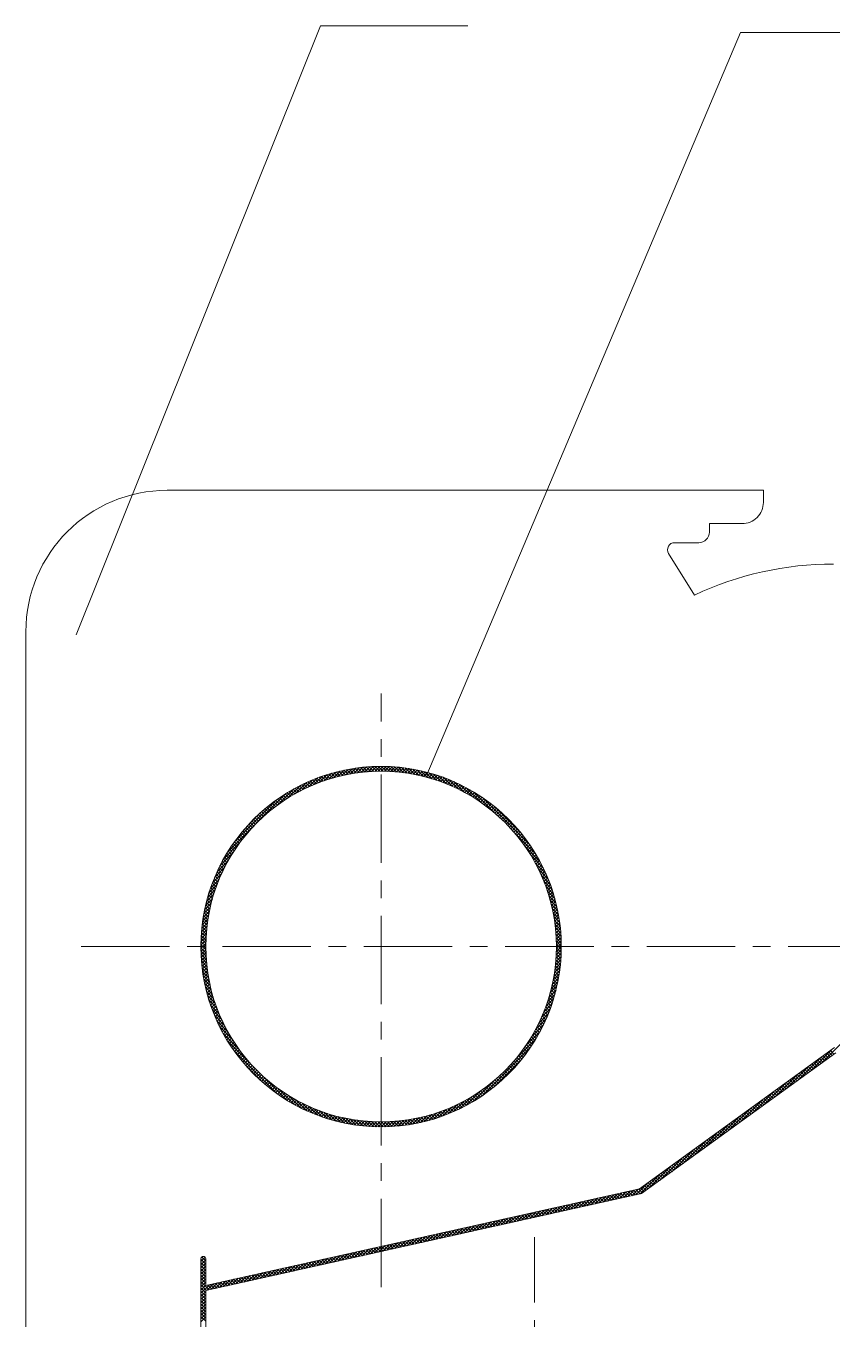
# Model space of a CAD drawing. Header units: millimetres. Extents: x -394 to 6212, y -2458 to 809.
# Drawn here: x 2838.54 to 2861.34, y -1843.38 to -1806.8 of the extents above; entities that cross this region are included whole.
import ezdxf

# ---------------------------------------------------------------- set-up
doc = ezdxf.new("R2010")
doc.units = ezdxf.units.MM
doc.linetypes.add('CENTERX2', pattern=[4, 2.5, -0.5, 0.5, -0.5])
for name, color, linetype, lineweight, true_color in [('1', 1, 'Continuous', 18, 0xff0000), ('2', 2, 'Continuous', 18, 0xffff00), ('3', 3, 'CENTERX2', 18, 0x00ff00)]:
    doc.layers.add(name, color=color, linetype=linetype, lineweight=lineweight, true_color=true_color)
pattern_1 = [(45, (2525.191079699553, -2369.496742959221), (-0.04490128060534576, 0.04490128060534577), []), (135, (2525.191079699553, -2369.496742959221), (-0.04490128060534577, -0.04490128060534576), [])]

msp = doc.modelspace()

# ---------------------------------------------------------------- hatches: boundary and pattern name
at = {"layer": '2'}
h = msp.add_hatch(dxfattribs=at)
h.set_pattern_fill('ANSI37', color=256, scale=0.02, style=0)
h.set_pattern_definition(pattern_1)
edge = h.paths.add_edge_path(flags=0)
edge.add_line((2848.584471775879, -1827.741493606578), (2848.584471775879, -1827.879883122627))
edge.add_arc((2848.584471746309, -1832.839286735011), 4.959403612384222, 0, 89.99999965837702, ccw=False)
edge.add_line((2853.543875358693, -1832.839286705441), (2853.682264874742, -1832.839286705441))
edge.add_arc((2848.584471745484, -1832.839286735836), 5.09779312925815, 0, 89.99999965837769)
edge = h.paths.add_edge_path(flags=0)
edge.add_arc((2848.584471806274, -1832.839286735836), 5.097793129258321, 90.00000034162359, 179.9999999999987)
edge.add_line((2843.486678677016, -1832.839286705441), (2843.625068193065, -1832.839286705441))
edge.add_arc((2848.58447180545, -1832.839286735011), 4.959403612384222, 90.00000034162298, 180, ccw=False)
edge.add_line((2848.584471775879, -1827.879883122627), (2848.584471775879, -1827.741493606578))
edge = h.paths.add_edge_path(flags=0)
edge.add_arc((2848.584471745484, -1832.839286735836), 5.09779312925815, 0, 89.99999965837769)
edge.add_line((2848.584471775879, -1827.741493606578), (2848.584471775879, -1827.879883122627))
edge.add_arc((2848.584471746309, -1832.839286735011), 4.959403612384222, 0, 89.99999965837702, ccw=False)
edge.add_arc((2848.584471746309, -1832.839286675871), 4.959403612384278, 270.0000003416236, 360, ccw=False)
edge.add_line((2848.584471775879, -1837.798690288255), (2848.584471775879, -1837.937079804304))
edge.add_arc((2848.584471745484, -1832.839286675046), 5.097793129258321, 270.0000003416236, 359.9999999999987)
edge = h.paths.add_edge_path(flags=0)
edge.add_arc((2848.584471805449, -1832.839286675871), 4.959403612383994, 179.9999999999974, 269.999999658379, ccw=False)
edge.add_arc((2848.58447180545, -1832.839286735011), 4.959403612384222, 90.00000034162298, 180, ccw=False)
edge.add_line((2848.584471775879, -1827.879883122627), (2848.584471775879, -1827.741493606578))
edge.add_arc((2848.584471806274, -1832.839286735836), 5.097793129258321, 90.00000034162359, 179.9999999999987)
edge.add_arc((2848.584471806274, -1832.839286675046), 5.097793129258093, 180, 269.9999996583783)
edge.add_line((2848.584471775879, -1837.937079804304), (2848.584471775879, -1837.798690288255))
h = msp.add_hatch(dxfattribs=at)
h.set_pattern_fill('ANSI37', color=256, scale=0.02, style=0)
h.set_pattern_definition(pattern_1)
edge = h.paths.add_edge_path(flags=0)
edge.add_line((2848.584471775879, -1827.879883122627), (2848.584471775879, -1827.741493606578))
edge.add_arc((2848.584471806274, -1832.839286735836), 5.097793129258321, 90.00000034162359, 179.9999999999987)
edge.add_line((2843.486678677016, -1832.839286705441), (2843.625068193065, -1832.839286705441))
edge.add_arc((2848.58447180545, -1832.839286735011), 4.959403612384222, 90.00000034162298, 180, ccw=False)
edge = h.paths.add_edge_path(flags=0)
edge.add_line((2848.584471775879, -1827.741493606578), (2848.584471775879, -1827.879883122627))
edge.add_arc((2848.584471746309, -1832.839286735011), 4.959403612384222, 0, 89.99999965837702, ccw=False)
edge.add_line((2853.543875358693, -1832.839286705441), (2853.682264874742, -1832.839286705441))
edge.add_arc((2848.584471745484, -1832.839286735836), 5.09779312925815, 0, 89.99999965837769)

# ---------------------------------------------------------------- linework, layer by layer
at = {"layer": '1'}
for p, q in [((2842.535799893683, -1819.933680635582), (2859.397673179659, -1819.933680635582)), ((2859.397673179659, -1820.276869690551), (2859.397673179659, -1819.933680635582)), ((2858.797673179661, -1820.876869690554), (2857.871555007127, -1820.876869690554)), ((2857.871555007127, -1820.876869690554), (2857.871555007127, -1821.115015492092)), ((2856.716443324314, -1821.721084223611), (2857.450909612655, -1822.895167945939)), ((2857.571555007127, -1821.415015492092), (2856.885999875927, -1821.415015492092)), ((2838.535799893683, -1823.933680635582), (2838.535799893683, -1889.184446509309)), ((2848.584471775879, -1827.846302406044), (2848.584471775879, -1827.846302406044)), ((2861.410111986456, -1835.699139753702), (2855.895515708102, -1839.695304799285)), ((2861.443393359559, -1835.845927554426), (2855.953536861422, -1839.824164860616)), ((2855.895515708102, -1839.695304799285), (2843.625068193065, -1842.427209780279)), ((2855.953536861422, -1839.824164860616), (2843.625068193065, -1842.56898773051)), ((2843.486678677016, -1841.674509295419), (2843.486678677016, -1871.471872856262)), ((2843.625068193065, -1841.674509295419), (2843.625068193065, -1842.427209780279)), ((2843.625068193065, -1842.56898773051), (2843.625068193065, -1870.549139414381))]:
    msp.add_line(p, q, dxfattribs=at)
for radius in [5.097793098862894, 4.959403582814048]:
    msp.add_circle((2848.584471775879, -1832.839286705441), radius, dxfattribs=at)
for centre, radius, start, end in [((2842.535799893683, -1823.933680635582), 4, 90, 180), ((2858.797673179661, -1820.276869690553), 0.6000000000000227, 270, 1.856426156476626e-10), ((2857.571555007127, -1821.115015492092), 0.2999999999999545, 270, 0), ((2856.885999875927, -1821.615015492092), 0.2000000000000455, 90, 212.0286773270411), ((2861.370058099214, -1831.231616712645), 9.21173723570251, 89.91034881302514, 115.1792525339292), ((2843.555873435041, -1841.674509295419), 0.06919475802442321, 0, 180)]:
    msp.add_arc(centre, radius, start, end, dxfattribs=at)
at = {"layer": '2'}
for p, q in [((2839.954444353889, -1824.022986288036), (2846.866898332268, -1806.796233191641)), ((2846.866898332268, -1806.796233191641), (2851.034312455987, -1806.796233191641)), ((2849.880343381712, -1827.979471178804), (2858.750087356409, -1806.979707317172)), ((2858.750087356409, -1806.979707317172), (2862.82233660754, -1806.979707317172)), ((2861.044356825021, -1836.135090309185), (2861.644773710321, -1835.534673423885)), ((2860.392071941582, -1836.607770070203), (2861.012760780894, -1835.98708123089)), ((2860.718214383302, -1836.371430189694), (2861.338903222614, -1835.750741350382)), ((2861.080458600547, -1836.10892907341), (2860.981363135175, -1836.009833608037)), ((2861.132528550888, -1836.07119646254), (2861.033433085516, -1835.972100997167)), ((2861.184598501229, -1836.03346385167), (2861.085503035856, -1835.934368386298)), ((2861.23666845157, -1835.9957312408), (2861.137572986197, -1835.896635775428)), ((2861.28873840191, -1835.95799862993), (2861.189642936537, -1835.858903164557)), ((2861.340808352251, -1835.92026601906), (2861.241712886878, -1835.821170553687)), ((2861.392878302591, -1835.88253340819), (2861.293782837219, -1835.783437942817)), ((2860.065929499863, -1836.844109950712), (2860.686618339175, -1836.223421111399)), ((2860.559759097141, -1836.486255182111), (2860.460663631769, -1836.387159716738)), ((2860.611829047481, -1836.448522571241), (2860.512733582109, -1836.349427105868)), ((2860.663898997822, -1836.41078996037), (2860.564803532449, -1836.311694494997)), ((2860.715968948163, -1836.3730573495), (2860.61687348279, -1836.273961884128)), ((2860.768038898504, -1836.33532473863), (2860.668943433131, -1836.236229273258)), ((2860.820108848844, -1836.29759212776), (2860.721013383471, -1836.198496662388)), ((2860.872178799185, -1836.259859516891), (2860.773083333812, -1836.160764051518)), ((2860.924248749526, -1836.22212690602), (2860.825153284153, -1836.123031440648)), ((2860.976318699866, -1836.18439429515), (2860.877223234494, -1836.085298829777)), ((2861.028388650207, -1836.14666168428), (2860.929293184834, -1836.047566218907)), ((2859.413644616424, -1837.316789711729), (2860.034333455736, -1836.696100872417)), ((2859.739787058143, -1837.08044983122), (2860.360475897456, -1836.459760991908)), ((2860.039059593734, -1836.863581290811), (2859.939964128362, -1836.764485825438)), ((2860.091129544075, -1836.825848679941), (2859.992034078702, -1836.726753214568)), ((2860.143199494416, -1836.788116069071), (2860.044104029043, -1836.689020603698)), ((2860.195269444756, -1836.750383458201), (2860.096173979384, -1836.651287992828)), ((2860.247339395097, -1836.712650847331), (2860.148243929724, -1836.613555381958)), ((2860.299409345438, -1836.674918236461), (2860.200313880065, -1836.575822771088)), ((2860.351479295779, -1836.637185625591), (2860.252383830406, -1836.538090160218)), ((2860.403549246119, -1836.59945301472), (2860.304453780746, -1836.500357549348)), ((2860.455619196459, -1836.56172040385), (2860.356523731087, -1836.462624938478)), ((2860.5076891468, -1836.523987792981), (2860.408593681428, -1836.424892327608)), ((2859.087502174704, -1837.553129592238), (2859.708191014017, -1836.932440752925)), ((2859.570430040669, -1837.203174788641), (2859.471334575296, -1837.104079323269)), ((2859.622499991009, -1837.165442177771), (2859.523404525637, -1837.066346712399)), ((2859.67456994135, -1837.127709566901), (2859.575474475977, -1837.028614101529)), ((2859.726639891691, -1837.089976956031), (2859.627544426318, -1836.990881490658)), ((2859.778709842031, -1837.052244345161), (2859.679614376659, -1836.953148879788)), ((2859.830779792372, -1837.014511734291), (2859.731684326999, -1836.915416268918)), ((2859.882849742713, -1836.976779123421), (2859.78375427734, -1836.877683658049)), ((2859.934919693053, -1836.939046512551), (2859.83582422768, -1836.839951047178)), ((2859.986989643394, -1836.901313901681), (2859.887894178021, -1836.802218436309)), ((2858.435217291265, -1838.025809353256), (2859.055906130578, -1837.405120513943)), ((2858.761359732985, -1837.789469472747), (2859.382048572298, -1837.168780633434)), ((2859.049730537262, -1837.580500897342), (2858.950635071889, -1837.481405431969)), ((2859.101800487603, -1837.542768286472), (2859.00270502223, -1837.443672821099)), ((2859.153870437944, -1837.505035675602), (2859.054774972571, -1837.405940210229)), ((2859.205940388284, -1837.467303064732), (2859.106844922911, -1837.368207599359)), ((2859.258010338625, -1837.429570453862), (2859.158914873252, -1837.330474988489)), ((2859.310080288965, -1837.391837842992), (2859.210984823593, -1837.292742377619)), ((2859.362150239306, -1837.354105232122), (2859.263054773934, -1837.255009766749)), ((2859.414220189647, -1837.316372621252), (2859.315124724274, -1837.217277155879)), ((2859.466290139987, -1837.278640010381), (2859.367194674614, -1837.179544545009)), ((2859.518360090328, -1837.240907399511), (2859.419264624955, -1837.141811934139)), ((2858.109074849546, -1838.262149233764), (2858.729763688859, -1837.641460394451)), ((2858.529031033856, -1837.957827006042), (2858.429935568483, -1837.858731540669)), ((2858.581100984196, -1837.920094395172), (2858.482005518823, -1837.820998929799)), ((2858.633170934537, -1837.882361784302), (2858.534075469164, -1837.783266318929)), ((2858.685240884878, -1837.844629173432), (2858.586145419505, -1837.745533708059)), ((2858.737310835219, -1837.806896562562), (2858.638215369846, -1837.70780109719)), ((2858.789380785559, -1837.769163951692), (2858.690285320186, -1837.670068486319)), ((2858.8414507359, -1837.731431340822), (2858.742355270527, -1837.632335875449)), ((2858.89352068624, -1837.693698729952), (2858.794425220867, -1837.594603264579)), ((2858.945590636581, -1837.655966119082), (2858.846495171208, -1837.556870653709)), ((2858.997660586921, -1837.618233508212), (2858.898565121549, -1837.519138042839)), ((2857.456789966107, -1838.734828994782), (2858.07747880542, -1838.114140155469)), ((2857.782932407826, -1838.498489114273), (2858.403621247139, -1837.87780027496)), ((2858.06040148079, -1838.297420503873), (2857.961306015417, -1838.1983250385)), ((2858.11247143113, -1838.259687893003), (2858.013375965758, -1838.16059242763)), ((2858.164541381471, -1838.221955282133), (2858.065445916098, -1838.12285981676)), ((2858.216611331812, -1838.184222671262), (2858.117515866439, -1838.08512720589)), ((2858.268681282153, -1838.146490060392), (2858.16958581678, -1838.04739459502)), ((2858.320751232493, -1838.108757449522), (2858.22165576712, -1838.00966198415)), ((2858.372821182834, -1838.071024838652), (2858.273725717461, -1837.97192937328)), ((2858.424891133174, -1838.033292227783), (2858.325795667802, -1837.93419676241)), ((2858.476961083515, -1837.995559616912), (2858.377865618142, -1837.896464151539)), ((2856.804505082668, -1839.2075087558), (2857.425193921981, -1838.586819916486)), ((2857.130647524387, -1838.97116887529), (2857.751336363701, -1838.350480035977)), ((2857.539701977384, -1838.674746612573), (2857.440606512011, -1838.5756511472)), ((2857.591771927724, -1838.637014001703), (2857.492676462351, -1838.53791853633)), ((2857.643841878065, -1838.599281390833), (2857.544746412692, -1838.50018592546)), ((2857.695911828405, -1838.561548779963), (2857.596816363032, -1838.46245331459)), ((2857.747981778746, -1838.523816169093), (2857.648886313373, -1838.42472070372)), ((2857.800051729087, -1838.486083558223), (2857.700956263714, -1838.38698809285)), ((2857.852121679427, -1838.448350947353), (2857.753026214054, -1838.34925548198)), ((2857.904191629768, -1838.410618336483), (2857.805096164395, -1838.31152287111)), ((2857.956261580109, -1838.372885725613), (2857.857166114736, -1838.27379026024)), ((2858.008331530449, -1838.335153114743), (2857.909236065077, -1838.23605764937)), ((2856.478362640948, -1839.443848636308), (2857.099051480262, -1838.823159796995)), ((2857.019002473977, -1839.052072721273), (2856.919907008604, -1838.952977255901)), ((2857.071072424318, -1839.014340110404), (2856.971976958945, -1838.915244645031)), ((2857.123142374659, -1838.976607499534), (2857.024046909286, -1838.877512034161)), ((2857.175212324999, -1838.938874888664), (2857.076116859626, -1838.839779423291)), ((2857.227282275339, -1838.901142277793), (2857.128186809967, -1838.80204681242)), ((2857.27935222568, -1838.863409666923), (2857.180256760307, -1838.76431420155)), ((2857.331422176021, -1838.825677056053), (2857.232326710648, -1838.72658159068)), ((2857.383492126361, -1838.787944445183), (2857.284396660988, -1838.68884897981)), ((2857.435562076702, -1838.750211834313), (2857.336466611329, -1838.65111636894)), ((2857.487632027043, -1838.712479223443), (2857.38853656167, -1838.61338375807)), ((2855.908389679467, -1839.834216475368), (2856.446766596823, -1839.295839558012)), ((2856.152220199229, -1839.680188516817), (2856.772909038542, -1839.059499677503)), ((2856.550372920911, -1839.391666219104), (2856.451277455538, -1839.292570753731)), ((2856.602442871252, -1839.353933608234), (2856.503347405879, -1839.254838142861)), ((2856.654512821593, -1839.316200997364), (2856.55541735622, -1839.217105531991)), ((2856.706582771933, -1839.278468386494), (2856.60748730656, -1839.179372921121)), ((2856.758652722274, -1839.240735775624), (2856.659557256901, -1839.141640310251)), ((2856.810722672614, -1839.203003164754), (2856.711627207242, -1839.103907699381)), ((2856.862792622955, -1839.165270553884), (2856.763697157582, -1839.066175088511)), ((2856.914862573296, -1839.127537943014), (2856.815767107923, -1839.028442477641)), ((2856.966932523636, -1839.089805332143), (2856.867837058263, -1838.990709866771)), ((2855.792867039596, -1839.859936554028), (2856.120624155104, -1839.532179438521)), ((2856.029673417504, -1839.768992327804), (2855.930577952132, -1839.669896862431)), ((2856.081743367845, -1839.731259716934), (2855.982647902472, -1839.632164251561)), ((2856.133813318186, -1839.693527106064), (2856.034717852813, -1839.594431640691)), ((2856.185883268527, -1839.655794495194), (2856.086787803154, -1839.556699029822)), ((2856.237953218867, -1839.618061884324), (2856.138857753494, -1839.518966418952)), ((2856.290023169208, -1839.580329273454), (2856.190927703835, -1839.481233808081)), ((2856.342093119549, -1839.542596662584), (2856.242997654176, -1839.443501197211)), ((2856.394163069889, -1839.504864051714), (2856.295067604516, -1839.405768586341)), ((2856.44623302023, -1839.467131440844), (2856.347137554857, -1839.368035975471)), ((2856.49830297057, -1839.429398829974), (2856.399207505198, -1839.330303364601)), ((2854.175550081406, -1840.220017655268), (2854.357934223522, -1840.037633513153)), ((2854.3715927066, -1840.176370524746), (2854.255632299887, -1840.060410118032)), ((2854.291072721277, -1840.194297576608), (2854.473456863393, -1840.011913434493)), ((2854.445042361536, -1840.160017618471), (2854.329081954822, -1840.044057211757)), ((2854.518492016471, -1840.143664712195), (2854.402531609758, -1840.027704305482)), ((2854.406595361148, -1840.168577497948), (2854.588979503264, -1839.986193355833)), ((2854.591941671407, -1840.12731180592), (2854.475981264693, -1840.011351399206)), ((2854.522118001018, -1840.142857419288), (2854.704502143134, -1839.960473277173)), ((2854.665391326342, -1840.110958899645), (2854.549430919628, -1839.994998492931)), ((2854.738840981277, -1840.094605993369), (2854.622880574564, -1839.978645586656)), ((2854.637640640889, -1840.117137340628), (2854.820024783005, -1839.934753198513)), ((2854.812290636212, -1840.078253087094), (2854.696330229499, -1839.96229268038)), ((2854.75316328076, -1840.091417261968), (2854.935547422876, -1839.909033119853)), ((2854.885740291148, -1840.061900180819), (2854.769779884434, -1839.945939774105)), ((2854.959189946083, -1840.045547274543), (2854.84322953937, -1839.92958686783)), ((2854.86868592063, -1840.065697183308), (2855.051070062746, -1839.883313041193)), ((2855.032639601019, -1840.029194368268), (2854.916679194305, -1839.913233961554)), ((2854.984208560501, -1840.039977104648), (2855.166592702617, -1839.857592962533)), ((2855.106089255954, -1840.012841461993), (2854.99012884924, -1839.896881055279)), ((2855.179538910889, -1839.996488555717), (2855.063578504175, -1839.880528149004)), ((2855.099731200372, -1840.014257025988), (2855.282115342487, -1839.831872883873)), ((2855.252988565825, -1839.980135649442), (2855.137028159111, -1839.864175242728)), ((2855.32643822076, -1839.963782743167), (2855.210477814046, -1839.847822336453)), ((2855.215253840243, -1839.988536947328), (2855.397637982358, -1839.806152805213)), ((2855.399887875695, -1839.947429836891), (2855.283927468981, -1839.831469430178)), ((2855.330776480113, -1839.962816868668), (2855.513160622229, -1839.780432726553)), ((2855.47333753063, -1839.931076930616), (2855.357377123917, -1839.815116523902)), ((2855.546787185566, -1839.914724024341), (2855.430826778852, -1839.798763617627)), ((2855.446299119984, -1839.937096790009), (2855.6286832621, -1839.754712647893)), ((2855.620236840501, -1839.898371118065), (2855.504276433788, -1839.782410711352)), ((2855.561821759855, -1839.911376711348), (2855.74420590197, -1839.728992569233)), ((2855.693686495437, -1839.88201821179), (2855.577726088723, -1839.766057805076)), ((2855.767136150372, -1839.865665305515), (2855.651175743658, -1839.749704898801)), ((2855.677344399725, -1839.885656632688), (2855.859728541841, -1839.703272490573)), ((2855.840585805307, -1839.849312399239), (2855.724625398594, -1839.733351992526)), ((2855.914035460242, -1839.832959492964), (2855.798075053529, -1839.71699908625)), ((2855.977603467164, -1839.806724938675), (2855.871524708464, -1839.700646179975)), ((2852.442710483346, -1840.605818835169), (2852.625094625461, -1840.423434693053)), ((2852.558233123216, -1840.580098756509), (2852.740617265332, -1840.397714614393)), ((2852.755700298023, -1840.536134462804), (2852.63973989131, -1840.42017405609)), ((2852.673755763087, -1840.554378677848), (2852.856139905203, -1840.371994535733)), ((2852.829149952959, -1840.519781556529), (2852.713189546245, -1840.403821149815)), ((2852.902599607894, -1840.503428650254), (2852.78663920118, -1840.38746824354)), ((2852.789278402958, -1840.528658599188), (2852.971662545073, -1840.346274457073)), ((2852.976049262829, -1840.487075743978), (2852.860088856115, -1840.371115337264)), ((2852.904801042829, -1840.502938520528), (2853.087185184944, -1840.320554378413)), ((2853.049498917765, -1840.470722837703), (2852.933538511051, -1840.354762430989)), ((2853.1229485727, -1840.454369931427), (2853.006988165987, -1840.338409524714)), ((2853.020323682699, -1840.477218441868), (2853.202707824815, -1840.294834299753)), ((2853.196398227635, -1840.438017025152), (2853.080437820921, -1840.322056618438)), ((2853.13584632257, -1840.451498363208), (2853.318230464685, -1840.269114221093)), ((2853.269847882571, -1840.421664118877), (2853.153887475857, -1840.305703712163)), ((2853.343297537506, -1840.405311212601), (2853.227337130792, -1840.289350805887)), ((2853.251368962441, -1840.425778284548), (2853.433753104556, -1840.243394142433)), ((2853.416747192441, -1840.388958306326), (2853.300786785728, -1840.272997899612)), ((2853.366891602312, -1840.400058205888), (2853.549275744427, -1840.217674063773)), ((2853.490196847377, -1840.37260540005), (2853.374236440663, -1840.256644993337)), ((2853.563646502312, -1840.356252493775), (2853.447686095598, -1840.240292087061)), ((2853.482414242182, -1840.374338127228), (2853.664798384298, -1840.191953985113)), ((2853.637096157247, -1840.3398995875), (2853.521135750534, -1840.223939180786)), ((2853.710545812182, -1840.323546681224), (2853.594585405469, -1840.207586274511)), ((2853.597936882053, -1840.348618048568), (2853.780321024168, -1840.166233906453)), ((2853.783995467118, -1840.307193774949), (2853.668035060404, -1840.191233368235)), ((2853.713459521924, -1840.322897969908), (2853.895843664039, -1840.140513827793)), ((2853.857445122053, -1840.290840868674), (2853.74148471534, -1840.17488046196)), ((2853.930894776989, -1840.274487962398), (2853.814934370275, -1840.158527555684)), ((2853.828982161794, -1840.297177891248), (2854.01136630391, -1840.114793749133)), ((2854.004344431924, -1840.258135056123), (2853.88838402521, -1840.142174649409)), ((2853.944504801665, -1840.271457812588), (2854.126888943781, -1840.089073670473)), ((2854.077794086859, -1840.241782149847), (2853.961833680145, -1840.125821743134)), ((2854.151243741795, -1840.225429243572), (2854.035283335081, -1840.109468836858)), ((2854.060027441536, -1840.245737733928), (2854.242411583651, -1840.063353591813)), ((2854.22469339673, -1840.209076337297), (2854.108732990016, -1840.093115930583)), ((2854.298143051665, -1840.192723431021), (2854.182182644951, -1840.076763024308)), ((2850.825393525156, -1840.965899936409), (2851.007777667272, -1840.783515794293)), ((2850.940916165026, -1840.940179857749), (2851.123300307142, -1840.757795715633)), ((2851.139807889446, -1840.895898400862), (2851.023847482732, -1840.779937994148)), ((2851.056438804897, -1840.914459779089), (2851.238822947013, -1840.732075636973)), ((2851.213257544382, -1840.879545494587), (2851.097297137668, -1840.763585087873)), ((2851.286707199317, -1840.863192588311), (2851.170746792603, -1840.747232181598)), ((2851.171961444768, -1840.888739700429), (2851.354345586883, -1840.706355558313)), ((2851.360156854252, -1840.846839682036), (2851.244196447538, -1840.730879275322)), ((2851.287484084639, -1840.863019621769), (2851.469868226754, -1840.680635479654)), ((2851.433606509187, -1840.830486775761), (2851.317646102474, -1840.714526369047)), ((2851.507056164123, -1840.814133869485), (2851.391095757409, -1840.698173462772)), ((2851.403006724509, -1840.837299543109), (2851.585390866625, -1840.654915400994)), ((2851.580505819058, -1840.79778096321), (2851.464545412344, -1840.681820556496)), ((2851.51852936438, -1840.811579464449), (2851.700913506495, -1840.629195322333)), ((2851.653955473993, -1840.781428056935), (2851.53799506728, -1840.665467650221)), ((2851.727405128929, -1840.765075150659), (2851.611444722215, -1840.649114743946)), ((2851.634052004251, -1840.785859385789), (2851.816436146366, -1840.603475243673)), ((2851.800854783864, -1840.748722244384), (2851.68489437715, -1840.63276183767)), ((2851.749574644121, -1840.760139307129), (2851.931958786237, -1840.577755165013)), ((2851.874304438799, -1840.732369338109), (2851.758344032085, -1840.616408931395)), ((2851.947754093735, -1840.716016431833), (2851.831793687021, -1840.60005602512)), ((2851.865097283992, -1840.734419228469), (2852.047481426108, -1840.552035086353)), ((2852.02120374867, -1840.699663525558), (2851.905243341956, -1840.583703118844)), ((2852.094653403605, -1840.683310619283), (2851.978692996891, -1840.567350212569)), ((2851.980619923863, -1840.708699149809), (2852.163004065978, -1840.526315007693)), ((2852.168103058541, -1840.666957713007), (2852.052142651827, -1840.550997306293)), ((2852.096142563733, -1840.682979071149), (2852.278526705849, -1840.500594929033)), ((2852.241552713476, -1840.650604806732), (2852.125592306762, -1840.534644400018)), ((2852.315002368411, -1840.634251900456), (2852.199041961698, -1840.518291493743)), ((2852.211665203604, -1840.657258992489), (2852.39404934572, -1840.474874850373)), ((2852.388452023347, -1840.617898994181), (2852.272491616633, -1840.501938587467)), ((2852.327187843475, -1840.631538913829), (2852.509571985591, -1840.449154771713)), ((2852.461901678282, -1840.601546087906), (2852.345941271568, -1840.485585681192)), ((2852.535351333217, -1840.58519318163), (2852.419390926504, -1840.469232774917)), ((2852.608800988152, -1840.568840275355), (2852.492840581439, -1840.452879868641)), ((2852.682250643088, -1840.55248736908), (2852.566290236374, -1840.436526962366)), ((2849.208076566966, -1841.325981037649), (2849.390460709082, -1841.143596895534)), ((2849.323599206837, -1841.300260958989), (2849.505983348952, -1841.117876816873)), ((2849.450465825933, -1841.272015245195), (2849.33450541922, -1841.156054838481)), ((2849.523915480869, -1841.25566233892), (2849.407955074155, -1841.139701932206)), ((2849.439121846707, -1841.274540880329), (2849.621505988823, -1841.092156738214)), ((2849.597365135804, -1841.239309432645), (2849.48140472909, -1841.123349025931)), ((2849.554644486578, -1841.248820801669), (2849.737028628694, -1841.066436659553)), ((2849.670814790739, -1841.222956526369), (2849.554854384025, -1841.106996119655)), ((2849.744264445675, -1841.206603620094), (2849.628304038961, -1841.09064321338)), ((2849.670167126449, -1841.223100723009), (2849.852551268564, -1841.040716580893)), ((2849.81771410061, -1841.190250713818), (2849.701753693897, -1841.074290307105)), ((2849.891163755546, -1841.173897807543), (2849.775203348831, -1841.057937400829)), ((2849.78568976632, -1841.197380644349), (2849.968073908435, -1841.014996502233)), ((2849.964613410481, -1841.157544901268), (2849.848653003767, -1841.041584494554)), ((2849.90121240619, -1841.171660565689), (2850.083596548306, -1840.989276423573)), ((2850.038063065416, -1841.141191994992), (2849.922102658702, -1841.025231588279)), ((2850.111512720352, -1841.124839088717), (2849.995552313638, -1841.008878682003)), ((2850.016735046061, -1841.145940487029), (2850.199119188177, -1840.963556344913)), ((2850.184962375287, -1841.108486182442), (2850.069001968573, -1840.992525775728)), ((2850.132257685932, -1841.120220408369), (2850.314641828047, -1840.937836266253)), ((2850.258412030222, -1841.092133276166), (2850.142451623508, -1840.976172869453)), ((2850.331861685157, -1841.075780369891), (2850.215901278444, -1840.959819963177)), ((2850.247780325803, -1841.094500329709), (2850.430164467918, -1840.912116187594)), ((2850.405311340093, -1841.059427463616), (2850.289350933379, -1840.943467056902)), ((2850.478760995028, -1841.04307455734), (2850.362800588314, -1840.927114150626)), ((2850.363302965673, -1841.068780251049), (2850.545687107789, -1840.886396108934)), ((2850.552210649963, -1841.026721651065), (2850.43625024325, -1840.910761244351)), ((2850.478825605544, -1841.043060172389), (2850.661209747659, -1840.860676030273)), ((2850.625660304899, -1841.01036874479), (2850.509699898185, -1840.894408338076)), ((2850.699109959834, -1840.994015838514), (2850.58314955312, -1840.8780554318)), ((2850.594348245414, -1841.017340093729), (2850.77673238753, -1840.834955951613)), ((2850.772559614769, -1840.977662932239), (2850.656599208055, -1840.861702525525)), ((2850.709870885285, -1840.991620015069), (2850.892255027401, -1840.809235872953)), ((2850.846009269705, -1840.961310025963), (2850.730048862991, -1840.84534961925)), ((2850.91945892464, -1840.944957119688), (2850.803498517926, -1840.828996712974)), ((2850.992908579575, -1840.928604213413), (2850.876948172861, -1840.812643806699)), ((2851.066358234511, -1840.912251307137), (2850.950397827797, -1840.796290900424)), ((2847.590759608776, -1841.68606213889), (2847.773143750891, -1841.503677996774)), ((2847.706282248647, -1841.66034206023), (2847.888666390762, -1841.477957918114)), ((2847.834573417356, -1841.631779183253), (2847.718613010642, -1841.51581877654)), ((2847.908023072292, -1841.615426276978), (2847.792062665578, -1841.499465870264)), ((2847.821804888517, -1841.63462198157), (2848.004189030633, -1841.452237839454)), ((2847.981472727227, -1841.599073370703), (2847.865512320513, -1841.483112963989)), ((2847.937327528388, -1841.60890190291), (2848.119711670503, -1841.426517760794)), ((2848.054922382162, -1841.582720464427), (2847.938961975448, -1841.466760057714)), ((2848.128372037098, -1841.566367558152), (2848.012411630384, -1841.450407151438)), ((2848.052850168259, -1841.58318182425), (2848.235234310374, -1841.400797682134)), ((2848.201821692033, -1841.550014651877), (2848.085861285319, -1841.434054245163)), ((2848.275271346968, -1841.533661745601), (2848.159310940254, -1841.417701338887)), ((2848.16837280813, -1841.557461745589), (2848.350756950245, -1841.375077603474)), ((2848.348721001903, -1841.517308839326), (2848.23276059519, -1841.401348432612)), ((2848.283895448, -1841.531741666929), (2848.466279590116, -1841.349357524814)), ((2848.422170656839, -1841.50095593305), (2848.306210250125, -1841.384995526337)), ((2848.495620311774, -1841.484603026775), (2848.37965990506, -1841.368642620061)), ((2848.399418087871, -1841.506021588269), (2848.581802229986, -1841.323637446154)), ((2848.569069966709, -1841.4682501205), (2848.453109559995, -1841.352289713786)), ((2848.514940727742, -1841.480301509609), (2848.697324869857, -1841.297917367493)), ((2848.642519621645, -1841.451897214225), (2848.526559214931, -1841.335936807511)), ((2848.71596927658, -1841.435544307949), (2848.600008869867, -1841.319583901235)), ((2848.630463367612, -1841.454581430949), (2848.812847509728, -1841.272197288833)), ((2848.789418931515, -1841.419191401674), (2848.673458524801, -1841.30323099496)), ((2848.745986007483, -1841.428861352289), (2848.928370149599, -1841.246477210173)), ((2848.862868586451, -1841.402838495398), (2848.746908179737, -1841.286878088684)), ((2848.936318241386, -1841.386485589123), (2848.820357834672, -1841.270525182409)), ((2848.861508647354, -1841.403141273629), (2849.043892789469, -1841.220757131513)), ((2849.009767896321, -1841.370132682848), (2848.893807489608, -1841.254172276134)), ((2849.083217551257, -1841.353779776572), (2848.967257144543, -1841.237819369858)), ((2848.977031287225, -1841.377421194969), (2849.15941542934, -1841.195037052854)), ((2849.156667206192, -1841.337426870297), (2849.040706799478, -1841.221466463583)), ((2849.092553927095, -1841.351701116309), (2849.274938069211, -1841.169316974193)), ((2849.230116861127, -1841.321073964022), (2849.114156454414, -1841.205113557308)), ((2849.303566516063, -1841.304721057746), (2849.187606109349, -1841.188760651032)), ((2849.377016170998, -1841.288368151471), (2849.261055764284, -1841.172407744757)), ((2843.486678677016, -1841.749027816168), (2843.607390936926, -1841.628315556259)), ((2843.625068193065, -1841.822599458286), (2843.486678677016, -1841.684209942237)), ((2843.486678677016, -1841.838830377379), (2843.625068193065, -1841.70044086133)), ((2843.625068193065, -1841.912402019497), (2843.486678677016, -1841.774012503448)), ((2843.486678677016, -1841.928632938589), (2843.625068193065, -1841.790243422541)), ((2843.625068193065, -1842.002204580707), (2843.486678677016, -1841.863815064659)), ((2843.486678677016, -1842.0184354998), (2843.625068193065, -1841.880045983751)), ((2843.488940100902, -1841.656963831072), (2843.538327970693, -1841.60757596128)), ((2843.625068193065, -1841.732796897075), (2843.512703811417, -1841.620432515427)), ((2845.857920010715, -1842.07186331879), (2846.040304152831, -1841.889479176674)), ((2845.973442650586, -1842.04614324013), (2846.155826792702, -1841.863759098014)), ((2846.088965290457, -1842.02042316147), (2846.271349432572, -1841.838039019354)), ((2846.218681008779, -1841.991543121311), (2846.102720602065, -1841.875582714597)), ((2846.292130663714, -1841.975190215036), (2846.176170257, -1841.859229808322)), ((2846.204487930328, -1841.99470308281), (2846.386872072443, -1841.812318940694)), ((2846.365580318649, -1841.95883730876), (2846.249619911935, -1841.842876902047)), ((2846.320010570198, -1841.96898300415), (2846.502394712314, -1841.786598862034)), ((2846.439029973585, -1841.942484402485), (2846.323069566871, -1841.826523995771)), ((2846.51247962852, -1841.92613149621), (2846.396519221807, -1841.810171089496)), ((2846.435533210069, -1841.94326292549), (2846.617917352184, -1841.760878783374)), ((2846.585929283456, -1841.909778589934), (2846.469968876741, -1841.793818183221)), ((2846.659378938391, -1841.893425683659), (2846.543418531677, -1841.777465276945)), ((2846.55105584994, -1841.91754284683), (2846.733439992055, -1841.735158704714)), ((2846.732828593326, -1841.877072777384), (2846.616868186612, -1841.76111237067)), ((2846.66657848981, -1841.891822768169), (2846.848962631926, -1841.709438626054)), ((2846.806278248262, -1841.860719871108), (2846.690317841548, -1841.744759464395)), ((2846.879727903197, -1841.844366964833), (2846.763767496483, -1841.728406558119)), ((2846.782101129681, -1841.86610268951), (2846.964485271797, -1841.683718547394)), ((2846.953177558132, -1841.828014058558), (2846.837217151418, -1841.712053651844)), ((2846.897623769552, -1841.84038261085), (2847.080007911667, -1841.657998468734)), ((2847.026627213068, -1841.811661152282), (2846.910666806354, -1841.695700745569)), ((2847.100076868003, -1841.795308246007), (2846.984116461289, -1841.679347839293)), ((2847.013146409422, -1841.81466253219), (2847.195530551538, -1841.632278390074)), ((2847.173526522938, -1841.778955339732), (2847.057566116224, -1841.662994933018)), ((2847.128669049293, -1841.78894245353), (2847.311053191409, -1841.606558311414)), ((2847.246976177873, -1841.762602433456), (2847.13101577116, -1841.646642026742)), ((2847.320425832809, -1841.746249527181), (2847.204465426095, -1841.630289120467)), ((2847.244191689164, -1841.76322237487), (2847.426575831279, -1841.580838232754)), ((2847.393875487744, -1841.729896620905), (2847.27791508103, -1841.613936214192)), ((2847.467325142679, -1841.71354371463), (2847.351364735966, -1841.597583307916)), ((2847.359714329034, -1841.73750229621), (2847.54209847115, -1841.555118154094)), ((2847.540774797615, -1841.697190808355), (2847.424814390901, -1841.581230401641)), ((2847.475236968905, -1841.71178221755), (2847.65762111102, -1841.529398075434)), ((2847.61422445255, -1841.680837902079), (2847.498264045836, -1841.564877495366)), ((2847.687674107486, -1841.664484995804), (2847.571713700771, -1841.54852458909)), ((2847.761123762421, -1841.648132089529), (2847.645163355707, -1841.532171682815)), ((2843.625068193065, -1842.092007141918), (2843.486678677016, -1841.953617625869)), ((2843.486678677016, -1842.108238061011), (2843.625068193065, -1841.969848544962)), ((2843.625068193065, -1842.181809703129), (2843.486678677016, -1842.04342018708)), ((2843.486678677016, -1842.198040622221), (2843.625068193065, -1842.059651106173)), ((2843.625068193065, -1842.271612264339), (2843.486678677016, -1842.133222748291)), ((2843.486678677016, -1842.287843183432), (2843.625068193065, -1842.149453667384)), ((2843.625068193065, -1842.36141482555), (2843.486678677016, -1842.223025309501)), ((2843.486678677016, -1842.377645744643), (2843.625068193065, -1842.239256228594)), ((2844.240603052525, -1842.43194442003), (2844.422987194641, -1842.249560277914)), ((2844.356125692396, -1842.40622434137), (2844.538509834511, -1842.223840199254)), ((2844.529338945266, -1842.367659965645), (2844.413378538552, -1842.25169955893)), ((2844.471648332267, -1842.38050426271), (2844.654032474382, -1842.198120120594)), ((2844.602788600202, -1842.351307059369), (2844.486828193488, -1842.235346652655)), ((2844.676238255137, -1842.334954153094), (2844.560277848423, -1842.21899374638)), ((2844.587170972138, -1842.35478418405), (2844.769555114253, -1842.172400041934)), ((2844.749687910072, -1842.318601246819), (2844.633727503358, -1842.202640840105)), ((2844.702693612008, -1842.32906410539), (2844.885077754124, -1842.146679963274)), ((2844.823137565008, -1842.302248340543), (2844.707177158294, -1842.186287933829)), ((2844.896587219943, -1842.285895434268), (2844.780626813229, -1842.169935027554)), ((2844.818216251879, -1842.30334402673), (2845.000600393994, -1842.120959884614)), ((2844.970036874878, -1842.269542527993), (2844.854076468164, -1842.153582121278)), ((2845.043486529813, -1842.253189621717), (2844.9275261231, -1842.137229215003)), ((2844.93373889175, -1842.27762394807), (2845.116123033865, -1842.095239805954)), ((2845.116936184749, -1842.236836715442), (2845.000975778035, -1842.120876308728)), ((2845.049261531621, -1842.25190386941), (2845.231645673736, -1842.069519727294)), ((2845.190385839684, -1842.220483809166), (2845.07442543297, -1842.104523402452)), ((2845.263835494619, -1842.204130902891), (2845.147875087906, -1842.088170496177)), ((2845.164784171491, -1842.22618379075), (2845.347168313607, -1842.043799648634)), ((2845.337285149555, -1842.187777996616), (2845.221324742841, -1842.071817589901)), ((2845.280306811362, -1842.20046371209), (2845.462690953477, -1842.018079569974)), ((2845.41073480449, -1842.17142509034), (2845.294774397777, -1842.055464683626)), ((2845.484184459426, -1842.155072184065), (2845.368224052711, -1842.039111777351)), ((2845.395829451232, -1842.17474363343), (2845.578213593348, -1841.992359491314)), ((2845.557634114361, -1842.13871927779), (2845.441673707647, -1842.022758871075)), ((2845.511352091103, -1842.14902355477), (2845.693736233219, -1841.966639412654)), ((2845.631083769296, -1842.122366371514), (2845.515123362582, -1842.0064059648)), ((2845.704533424231, -1842.106013465239), (2845.588573017518, -1841.990053058525)), ((2845.626874730974, -1842.123303476109), (2845.809258873089, -1841.940919333994)), ((2845.777983079167, -1842.089660558963), (2845.662022672453, -1841.973700152249)), ((2845.851432734102, -1842.073307652688), (2845.735472327388, -1841.957347245974)), ((2845.742397370845, -1842.09758339745), (2845.92478151296, -1841.915199255334)), ((2845.924882389038, -1842.056954746413), (2845.808921982324, -1841.940994339699)), ((2845.998332043973, -1842.040601840137), (2845.882371637259, -1841.924641433423)), ((2846.071781698908, -1842.024248933862), (2845.955821292194, -1841.908288527148)), ((2846.145231353843, -1842.007896027586), (2846.02927094713, -1841.891935620873)), ((2843.721392740978, -1842.547541934674), (2843.486678677016, -1842.312827870712)), ((2843.486678677016, -1842.467448305853), (2843.625068193065, -1842.329058789805)), ((2843.647943086042, -1842.563894840949), (2843.486678677016, -1842.402630431923)), ((2843.486678677016, -1842.647053428275), (2843.729851355416, -1842.403880749875)), ((2843.486678677016, -1842.557250867064), (2843.625068193065, -1842.418861351015)), ((2843.625068193065, -1842.630822509182), (2843.486678677016, -1842.492432993134)), ((2843.625068193065, -1842.720625070393), (2843.486678677016, -1842.582235554344)), ((2843.486678677016, -1842.736855989485), (2843.625068193065, -1842.598466473437)), ((2843.662989853172, -1842.56054481333), (2843.845373995287, -1842.378160671214)), ((2843.794842395913, -1842.531189028398), (2843.678881989199, -1842.415228621684)), ((2843.868292050848, -1842.514836122123), (2843.752331644134, -1842.398875715409)), ((2843.778512493042, -1842.53482473467), (2843.960896635158, -1842.352440592555)), ((2843.941741705783, -1842.498483215848), (2843.82578129907, -1842.382522809134)), ((2843.894035132913, -1842.50910465601), (2844.076419275029, -1842.326720513894)), ((2844.015191360719, -1842.482130309572), (2843.899230954005, -1842.366169902858)), ((2844.088641015655, -1842.465777403297), (2843.97268060894, -1842.349816996583)), ((2844.009557772784, -1842.48338457735), (2844.191941914899, -1842.301000435235)), ((2844.16209067059, -1842.449424497021), (2844.046130263876, -1842.333464090307)), ((2844.235540325525, -1842.433071590746), (2844.119579918811, -1842.317111184032)), ((2844.125080412655, -1842.45766449869), (2844.30746455477, -1842.275280356575)), ((2844.30898998046, -1842.416718684471), (2844.193029573747, -1842.300758277757)), ((2844.382439635396, -1842.400365778195), (2844.266479228681, -1842.284405371481)), ((2844.455889290331, -1842.38401287192), (2844.339928883617, -1842.268052465206)), ((2843.625068193065, -1842.810427631603), (2843.486678677016, -1842.672038115555)), ((2843.486678677016, -1842.826658550696), (2843.625068193065, -1842.688269034647)), ((2843.625068193065, -1842.900230192814), (2843.486678677016, -1842.761840676766)), ((2843.486678677016, -1842.916461111907), (2843.625068193065, -1842.778071595858)), ((2843.625068193065, -1842.990032754025), (2843.486678677016, -1842.851643237977)), ((2843.486678677016, -1843.006263673118), (2843.625068193065, -1842.867874157069)), ((2843.625068193065, -1843.079835315235), (2843.486678677016, -1842.941445799187)), ((2843.486678677016, -1843.096066234328), (2843.625068193065, -1842.95767671828)), ((2843.625068193065, -1843.169637876446), (2843.486678677016, -1843.031248360398)), ((2843.486678677016, -1843.185868795539), (2843.625068193065, -1843.04747927949)), ((2843.625068193065, -1843.259440437657), (2843.486678677016, -1843.121050921608)), ((2843.486678677016, -1843.27567135675), (2843.625068193065, -1843.137281840701)), ((2843.625068193065, -1843.349242998868), (2843.486678677016, -1843.210853482819)), ((2843.486678677016, -1843.365473917961), (2843.625068193065, -1843.227084401912)), ((2843.625068193065, -1843.439045560078), (2843.486678677016, -1843.30065604403)), ((2843.486678677016, -1843.455276479171), (2843.625068193065, -1843.316886963122))]:
    msp.add_line(p, q, dxfattribs=at)
at = {"layer": '3'}
for p, q in [((2848.584471775879, -1842.470633820907), (2848.584471775879, -1825.681343388884)), ((2840.09809922075, -1832.839286705441), (2883.965554817989, -1832.839286705441)), ((2852.924471775879, -1870.911124092358), (2852.924471775879, -1841.060751623525))]:
    msp.add_line(p, q, dxfattribs=at)

doc.saveas('drawing.dxf')
